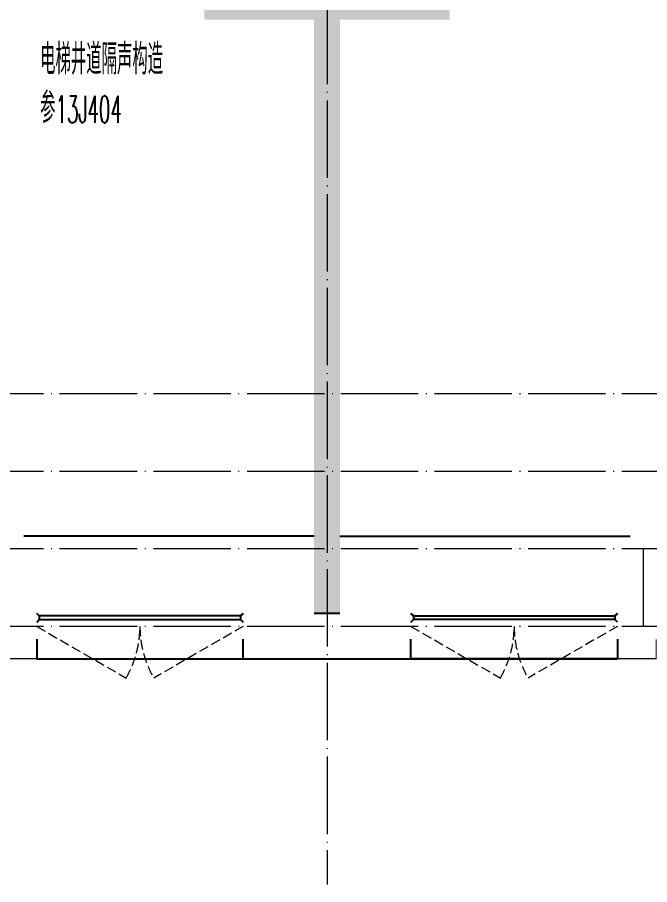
# Model space of a CAD drawing. Extents: x -518115 to 1124316, y -209821 to 1628073.
# Drawn here: x 863017 to 867917, y 439032 to 445749 of the extents above; entities that cross this region are included whole.
import ezdxf

# ---------------------------------------------------------------- set-up
doc = ezdxf.new("R2010")
doc.units = 0
doc.header["$LTSCALE"] = 1000
doc.header["$MEASUREMENT"] = 0
doc.linetypes.add('DASH', pattern=[0.35, 0.25, -0.1])
doc.linetypes.add('DOTE', pattern=[2.42, 2, -0.2, 0.02, -0.2])
for name, color, linetype in [('3-栏杆1', 135, 'Continuous'), ('3.5方案汇报，与郭总、侯月琴确定户型_t8$0$2020.03.04 -1安徽标准化洋房户型(UA）_t8_t8$0$看线', 154, 'Continuous'), ('PUB_TEXT', 4, 'Continuous'), ('保温', 6, 'Continuous'), ('看线', 251, 'Continuous')]:
    doc.layers.add(name, color=color, linetype=linetype)
doc.layers.add('DOTE', color=19, linetype='DOTE', lineweight=9)
doc.layers.add('WINDOW', color=144, linetype='Continuous', lineweight=15)
doc.styles.add('_TCH_DIM', font='SIMPLEX.shx', dxfattribs={"width": 0.7, "bigfont": 'GBCBIG.shx'})

# ---------------------------------------------------------------- blocks, each defined once
blk = doc.blocks.new('GDGDGDSDA')
at = {"layer": 'DOTE', "linetype": 'DOTE', "ltscale": 0.3}
for p, q in [((456834.8, 366358.3), (456834.8, 359558.3)), ((471334.8, 363358.3), (417334.8, 363358.3)), ((471334.8, 362758.3), (417334.8, 362758.3)), ((471334.8, 362158.3), (417334.8, 362158.3)), ((459284.8, 362158.3), (459284.8, 361558.3)), ((471334.8, 361558.3), (417334.8, 361558.3))]:
    blk.add_line(p, q, dxfattribs=at)
blk = doc.blocks.new('GDFGDGRD')
at = {"layer": '保温', "linetype": 'Continuous', "ltscale": 10}
h = blk.add_hatch(dxfattribs=at)
h.set_pattern_fill('HEX', color=251, scale=10, angle=90, style=0)
h.set_pattern_definition([(90, (-70765.891, -151624.736), (-16.49778, 1e-15), [9.525, -19.05]), (210, (-70765.891, -151624.736), (8.24889, -14.2874966), [9.525, -19.05]), (150, (-70765.891, -151615.211), (-8.24889, -14.2874966), [9.525, -19.05])])
h.paths.add_polyline_path([(434066.6, 368523.7), (434066.6, 368723.7), (432166.6, 368723.7), (432166.6, 368523.7)])
h = blk.add_hatch(dxfattribs=at)
h.set_pattern_fill('HEX', color=251, scale=10, angle=90, style=0)
h.set_pattern_definition([(90, (-70765.891, -152124.736), (-16.49778, 1e-15), [9.525, -19.05]), (210, (-70765.891, -152124.736), (8.24889, -14.2874966), [9.525, -19.05]), (150, (-70765.891, -152115.211), (-8.24889, -14.2874966), [9.525, -19.05])])
h.paths.add_polyline_path([(433016.7, 363923.7), (433216.7, 363923.7), (433216.7, 368523.7), (433016.7, 368523.7)])
at = {"layer": '保温', "color": 251, "linetype": 'ByBlock', "ltscale": 10}
blk.add_line((433016.6, 363923.7), (433216.6, 363923.7), dxfattribs=at)
blk = doc.blocks.new('ASDFSD')
at = {"layer": '3-栏杆1', "color": 5}
for p, q in [((681762.6, 334937.5), (681742.3, 334955.3)), ((681742.3, 334955.3), (681762.6, 334937.5)), ((681742.3, 334888.4), (681762.6, 334908.3)), ((683322.1, 334937.5), (681762.6, 334937.5)), ((681762.6, 334937.5), (681762.6, 334908.3)), ((681762.6, 334908.2), (683322.1, 334908.2)), ((683322.1, 334937.5), (683342.3, 334955.3)), ((683342.3, 334955.3), (683322.1, 334937.5)), ((683322.1, 334937.5), (683322.1, 334908.3)), ((683322.1, 334908.3), (683342.3, 334888.4)), ((683342.3, 334888.4), (683322.1, 334908.3))]:
    blk.add_line(p, q, dxfattribs=at)

msp = doc.modelspace()

# ---------------------------------------------------------------- linework, layer by layer
at = {"color": 30, "const_width": 8}
for points in [[(862866.6, 440932.1), (862866.6, 440782.1), (863166.6, 440782.1), (863166.6, 440932.1)], [(867966.6, 440932.1), (867966.6, 440782.1), (867666.6, 440782.1), (867666.6, 440932.1)]]:
    msp.add_lwpolyline(points, dxfattribs=at)
at = {"layer": '3.5方案汇报，与郭总、侯月琴确定户型_t8$0$2020.03.04 -1安徽标准化洋房户型(UA）_t8_t8$0$看线', "ltscale": 10}
for p, q in [((865316.6, 441732.1), (863066.6, 441732.1)), ((865516.6, 441732.1), (867766.6, 441732.1))]:
    msp.add_line(p, q, dxfattribs=at)
at = {"layer": 'WINDOW', "color": 250, "linetype": 'DASH', "ltscale": 0.3}
for points in [[(863166.6, 441032.1), (863859.4, 440632.1, 0.131652), (863966.6, 441032.1)], [(864766.6, 441032.1), (864073.8, 440632.1, -0.131652), (863966.6, 441032.1)], [(866066.6, 441032.1), (866759.4, 440632.1, 0.131652), (866866.6, 441032.1)], [(867666.6, 441032.1), (866973.8, 440632.1, -0.131652), (866866.6, 441032.1)]]:
    msp.add_lwpolyline(points, format="xyb", dxfattribs=at)
at = {"layer": '看线', "color": 202, "ltscale": 0.5}
for points in [[(863166.6, 440932.1), (863166.6, 440782.1), (864766.6, 440782.1), (864766.6, 440932.1)], [(867666.6, 440932.1), (867666.6, 440782.1), (866066.6, 440782.1), (866066.6, 440932.1)], [(863166.6, 440782.1), (867666.6, 440782.1)]]:
    msp.add_lwpolyline(points, dxfattribs=at)

# ---------------------------------------------------------------- block references
for name, p in [('GDGDGDSDA', (408581.8, 79473.8)), ('ASDFSD', (181424.3, 106176.8))]:
    msp.add_blockref(name, p)
at = {"xscale": -1}
for name, p in [('GDFGDGRD', (1298533.2, 77208.4)), ('ASDFSD', (1549408.9, 106176.8))]:
    msp.add_blockref(name, p, dxfattribs=at)

# ---------------------------------------------------------------- texts
at = {"layer": 'PUB_TEXT', "color": 3, "style": '_TCH_DIM'}
for s, height, width, p in [('电梯井道隔声构造', 236.31, 0.7, (863193.2, 445306.3)), ('参', 236.3, 0.7, (863193.2, 444931.6)), ('13J404', 208.25, 0.494118, (863313.6, 444931.6))]:
    msp.add_text(s, height=height, dxfattribs=dict(at, width=width)).set_placement(p)

doc.saveas('drawing.dxf')
